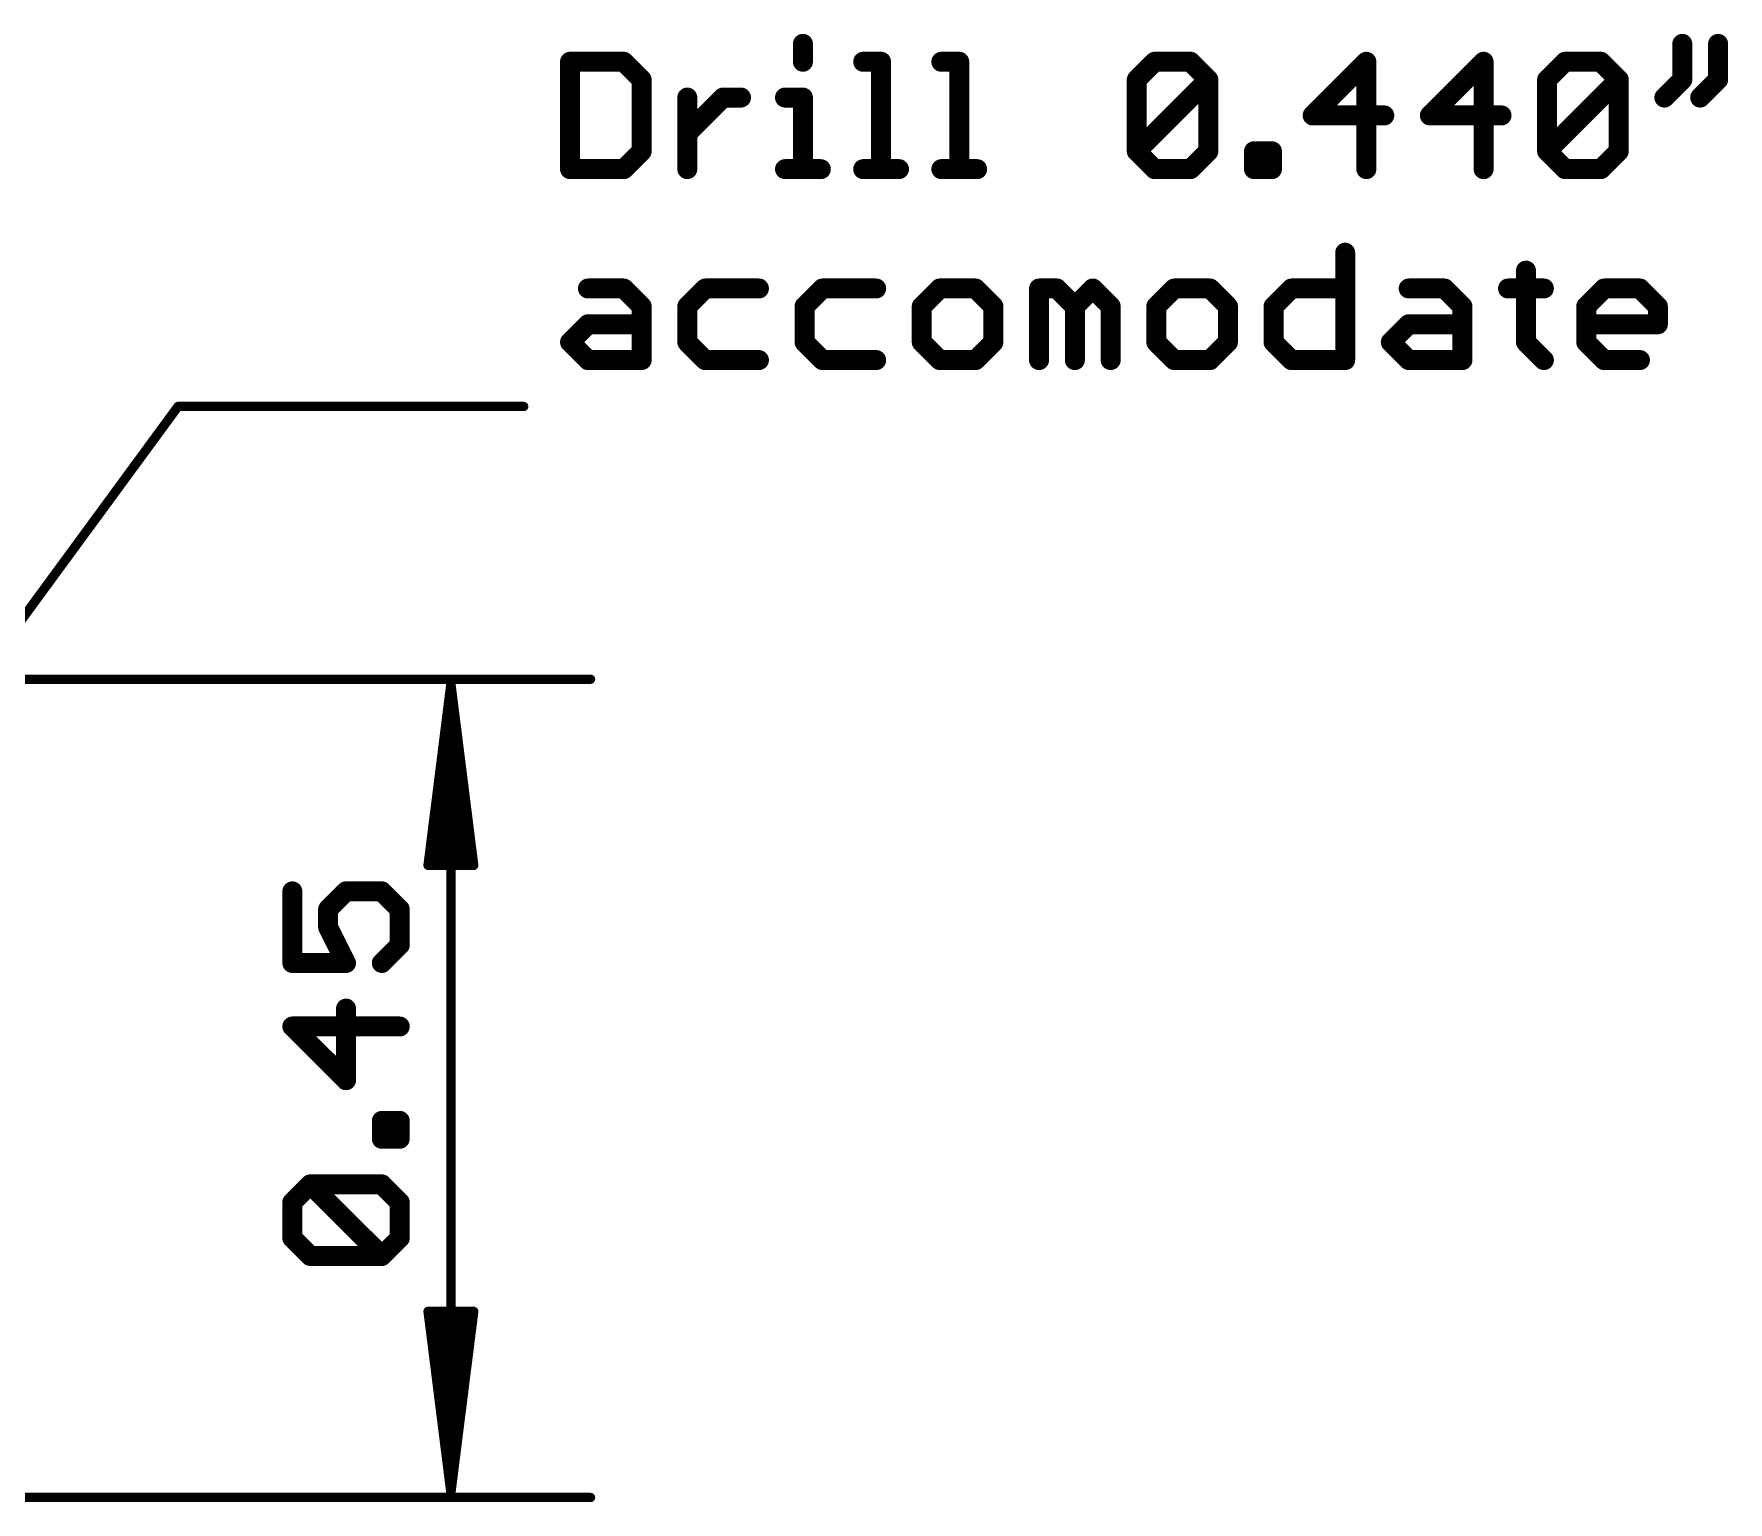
# Model space of a CAD drawing. Extents: x -8 to 103, y -21 to 29.
# Drawn here: x 54.88 to 78.54, y 8.83 to 29.33 of the extents above; entities that cross this region are included whole.
import ezdxf

# ---------------------------------------------------------------- set-up
doc = ezdxf.new("R2010")
doc.units = 0
doc.layers.add('47', color=253, linetype='CONTINUOUS')

msp = doc.modelspace()

# ---------------------------------------------------------------- linework, layer by layer
at = {"layer": '47'}
for points, const_width in [([(65.6211, 29.1946), (65.6211, 28.9446)], 0.2794), ([(77.8998, 29.1946), (77.8998, 28.6946)], 0.2794), ([(78.3998, 29.1946), (78.3998, 28.6946)], 0.2794), ([(62.3697, 28.9446), (62.3697, 27.4447)], 0.2794), ([(63.1196, 28.9446), (62.3697, 28.9446)], 0.2794), ([(63.3696, 28.6946), (63.1196, 28.9446)], 0.2794), ([(66.4626, 28.9446), (66.7126, 28.9446)], 0.2794), ([(66.7126, 28.9446), (66.7126, 27.4447)], 0.2794), ([(67.554, 28.9446), (67.804, 28.9446)], 0.2794), ([(67.804, 28.9446), (67.804, 27.4447)], 0.2794), ([(70.2826, 28.6946), (70.5326, 28.9446)], 0.2794), ([(70.5326, 28.9446), (71.0326, 28.9446)], 0.2794), ([(71.0326, 28.9446), (71.2825, 28.6946)], 0.2794), ([(73.4883, 28.9446), (72.7384, 28.1946)], 0.2794), ([(73.4883, 27.4447), (73.4883, 28.9446)], 0.2794), ([(75.1255, 28.9446), (74.3755, 28.1946)], 0.2794), ([(75.1255, 27.4447), (75.1255, 28.9446)], 0.2794), ([(76.0127, 28.6946), (76.2626, 28.9446)], 0.2794), ([(76.2626, 28.9446), (76.7626, 28.9446)], 0.2794), ([(76.7626, 28.9446), (77.0126, 28.6946)], 0.2794), ([(63.3696, 27.6947), (63.3696, 28.6946)], 0.2794), ([(70.2826, 27.6947), (70.2826, 28.6946)], 0.2794), ([(70.2826, 27.6947), (71.2825, 28.6946)], 0.2794), ([(71.2825, 28.6946), (71.2825, 27.6947)], 0.2794), ([(76.0127, 27.6947), (76.0127, 28.6946)], 0.2794), ([(76.0127, 27.6947), (77.0126, 28.6946)], 0.2794), ([(77.0126, 28.6946), (77.0126, 27.6947)], 0.2794), ([(77.8998, 28.6946), (77.6498, 28.4446)], 0.2794), ([(78.3998, 28.6946), (78.1498, 28.4446)], 0.2794), ([(64.0069, 27.4447), (64.0069, 28.4446)], 0.2794), ([(64.0069, 27.9447), (64.5068, 28.4446)], 0.2794), ([(64.5068, 28.4446), (64.7568, 28.4446)], 0.2794), ([(65.3712, 28.4446), (65.6211, 28.4446)], 0.2794), ([(65.6211, 28.4446), (65.6211, 27.4447)], 0.2794), ([(72.7384, 28.1946), (73.7383, 28.1946)], 0.2794), ([(74.3755, 28.1946), (75.3754, 28.1946)], 0.2794), ([(63.1196, 27.4447), (63.3696, 27.6947)], 0.2794), ([(70.5326, 27.4447), (70.2826, 27.6947)], 0.2794), ([(71.2825, 27.6947), (71.0326, 27.4447)], 0.2794), ([(71.9198, 27.4447), (71.9198, 27.6947)], 0.2794), ([(71.9198, 27.6947), (72.1698, 27.6947)], 0.2794), ([(72.1698, 27.6947), (72.1698, 27.4447)], 0.2794), ([(76.2626, 27.4447), (76.0127, 27.6947)], 0.2794), ([(77.0126, 27.6947), (76.7626, 27.4447)], 0.2794), ([(62.3697, 27.4447), (63.1196, 27.4447)], 0.2794), ([(65.3712, 27.4447), (65.8711, 27.4447)], 0.2794), ([(66.4626, 27.4447), (66.9626, 27.4447)], 0.2794), ([(67.554, 27.4447), (68.054, 27.4447)], 0.2794), ([(71.0326, 27.4447), (70.5326, 27.4447)], 0.2794), ([(72.1698, 27.4447), (71.9198, 27.4447)], 0.2794), ([(76.7626, 27.4447), (76.2626, 27.4447)], 0.2794), ([(73.1926, 26.2776), (73.1926, 24.7777)], 0.2794), ([(75.7169, 26.0276), (75.7169, 25.0277)], 0.2794), ([(62.6197, 25.7776), (63.1196, 25.7776)], 0.2794), ([(63.1196, 25.7776), (63.3696, 25.5276)], 0.2794), ([(64.2568, 25.7776), (64.0069, 25.5276)], 0.2794), ([(65.0068, 25.7776), (64.2568, 25.7776)], 0.2794), ([(65.894, 25.7776), (65.644, 25.5276)], 0.2794), ([(66.6439, 25.7776), (65.894, 25.7776)], 0.2794), ([(67.5311, 25.7776), (67.2812, 25.5276)], 0.2794), ([(68.0311, 25.7776), (67.5311, 25.7776)], 0.2794), ([(68.2811, 25.5276), (68.0311, 25.7776)], 0.2794), ([(68.9183, 24.7777), (68.9183, 25.7776)], 0.2794), ([(68.9183, 25.7776), (69.1683, 25.7776)], 0.2794), ([(69.1683, 25.7776), (69.4183, 25.5276)], 0.2794), ([(69.4183, 25.5276), (69.6683, 25.7776)], 0.2794), ([(69.6683, 25.7776), (69.9182, 25.5276)], 0.2794), ([(70.8055, 25.7776), (70.5555, 25.5276)], 0.2794), ([(71.3054, 25.7776), (70.8055, 25.7776)], 0.2794), ([(71.5554, 25.5276), (71.3054, 25.7776)], 0.2794), ([(72.1926, 25.5276), (72.4426, 25.7776)], 0.2794), ([(72.4426, 25.7776), (73.1926, 25.7776)], 0.2794), ([(74.0798, 25.7776), (74.5797, 25.7776)], 0.2794), ([(74.5797, 25.7776), (74.8297, 25.5276)], 0.2794), ([(75.4669, 25.7776), (75.9669, 25.7776)], 0.2794), ([(76.5584, 25.5276), (76.8084, 25.7776)], 0.2794), ([(76.8084, 25.7776), (77.3083, 25.7776)], 0.2794), ([(77.3083, 25.7776), (77.5583, 25.5276)], 0.2794), ([(63.3696, 25.5276), (63.3696, 24.7777)], 0.2794), ([(64.0069, 25.5276), (64.0069, 25.0277)], 0.2794), ([(65.644, 25.5276), (65.644, 25.0277)], 0.2794), ([(67.2812, 25.5276), (67.2812, 25.0277)], 0.2794), ([(68.2811, 25.0277), (68.2811, 25.5276)], 0.2794), ([(69.4183, 25.5276), (69.4183, 24.7777)], 0.2794), ([(69.9182, 25.5276), (69.9182, 24.7777)], 0.2794), ([(70.5555, 25.5276), (70.5555, 25.0277)], 0.2794), ([(71.5554, 25.0277), (71.5554, 25.5276)], 0.2794), ([(72.1926, 25.0277), (72.1926, 25.5276)], 0.2794), ([(74.8297, 25.5276), (74.8297, 24.7777)], 0.2794), ([(76.5584, 25.0277), (76.5584, 25.5276)], 0.2794), ([(77.5583, 25.5276), (77.5583, 25.2777)], 0.2794), ([(62.3697, 25.0277), (62.6197, 25.2777)], 0.2794), ([(62.6197, 25.2777), (63.3696, 25.2777)], 0.2794), ([(73.8298, 25.0277), (74.0798, 25.2777)], 0.2794), ([(74.0798, 25.2777), (74.8297, 25.2777)], 0.2794), ([(77.5583, 25.2777), (76.5584, 25.2777)], 0.2794), ([(62.6197, 24.7777), (62.3697, 25.0277)], 0.2794), ([(64.0069, 25.0277), (64.2568, 24.7777)], 0.2794), ([(65.644, 25.0277), (65.894, 24.7777)], 0.2794), ([(67.2812, 25.0277), (67.5311, 24.7777)], 0.2794), ([(68.0311, 24.7777), (68.2811, 25.0277)], 0.2794), ([(70.5555, 25.0277), (70.8055, 24.7777)], 0.2794), ([(71.3054, 24.7777), (71.5554, 25.0277)], 0.2794), ([(72.4426, 24.7777), (72.1926, 25.0277)], 0.2794), ([(74.0798, 24.7777), (73.8298, 25.0277)], 0.2794), ([(75.7169, 25.0277), (75.9669, 24.7777)], 0.2794), ([(76.8084, 24.7777), (76.5584, 25.0277)], 0.2794), ([(63.3696, 24.7777), (62.6197, 24.7777)], 0.2794), ([(64.2568, 24.7777), (65.0068, 24.7777)], 0.2794), ([(65.894, 24.7777), (66.6439, 24.7777)], 0.2794), ([(67.5311, 24.7777), (68.0311, 24.7777)], 0.2794), ([(70.8055, 24.7777), (71.3054, 24.7777)], 0.2794), ([(73.1926, 24.7777), (72.4426, 24.7777)], 0.2794), ([(74.8297, 24.7777), (74.0798, 24.7777)], 0.2794), ([(77.3083, 24.7777), (76.8084, 24.7777)], 0.2794), ([(45.72, 8.89), (56.896, 24.13)], 0.13), ([(56.896, 24.13), (61.722, 24.13)], 0.13), ([(45.72, 20.32), (62.656, 20.32)], 0.13), ([(60.706, 20.255), (60.3868, 17.72)], 0.13), ([(60.706, 20.255), (60.446, 17.72)], 0.13), ([(60.706, 20.255), (60.576, 17.72)], 0.13), ([(60.706, 8.955), (60.706, 20.255)], 0.13), ([(61.0252, 17.72), (60.706, 20.255)], 0.13), ([(60.836, 17.72), (60.706, 20.255)], 0.13), ([(60.966, 17.72), (60.706, 20.255)], 0.13), ([(60.3868, 17.72), (61.0252, 17.72)], 0.13), ([(58.4919, 17.3561), (58.4919, 16.3562)], 0.2794), ([(58.9919, 17.1061), (59.2419, 17.3561)], 0.2794), ([(59.2419, 17.3561), (59.7418, 17.3561)], 0.2794), ([(59.7418, 17.3561), (59.9918, 17.1061)], 0.2794), ([(58.9919, 16.8562), (58.9919, 17.1061)], 0.2794), ([(59.9918, 17.1061), (59.9918, 16.6062)], 0.2794), ([(59.2419, 16.3562), (58.9919, 16.8562)], 0.2794), ([(59.9918, 16.6062), (59.7418, 16.3562)], 0.2794), ([(58.4919, 16.3562), (59.2419, 16.3562)], 0.2794), ([(59.2419, 14.719), (59.2419, 15.719)], 0.2794), ([(59.9918, 15.469), (58.4919, 15.469)], 0.2794), ([(58.4919, 15.469), (59.2419, 14.719)], 0.2794), ([(59.7418, 13.9005), (59.7418, 14.1504)], 0.2794), ([(59.7418, 14.1504), (59.9918, 14.1504)], 0.2794), ([(59.9918, 14.1504), (59.9918, 13.9005)], 0.2794), ([(59.9918, 13.9005), (59.7418, 13.9005)], 0.2794), ([(58.4919, 13.0133), (58.7419, 13.2632)], 0.2794), ([(58.7419, 13.2632), (59.7418, 13.2632)], 0.2794), ([(59.7418, 12.2633), (58.7419, 13.2632)], 0.2794), ([(59.7418, 13.2632), (59.9918, 13.0133)], 0.2794), ([(58.4919, 12.5133), (58.4919, 13.0133)], 0.2794), ([(59.9918, 13.0133), (59.9918, 12.5133)], 0.2794), ([(58.7419, 12.2633), (58.4919, 12.5133)], 0.2794), ([(59.9918, 12.5133), (59.7418, 12.2633)], 0.2794), ([(59.7418, 12.2633), (58.7419, 12.2633)], 0.2794), ([(60.706, 8.955), (60.3868, 11.49)], 0.13), ([(60.3868, 11.49), (61.0252, 11.49)], 0.13), ([(60.706, 8.955), (60.446, 11.49)], 0.13), ([(60.706, 8.955), (60.576, 11.49)], 0.13), ([(61.0252, 11.49), (60.706, 8.955)], 0.13), ([(60.836, 11.49), (60.706, 8.955)], 0.13), ([(60.966, 11.49), (60.706, 8.955)], 0.13), ([(45.72, 8.89), (62.656, 8.89)], 0.13)]:
    msp.add_lwpolyline(points, dxfattribs=dict(at, const_width=const_width))
for points, const_width in [([(65.691, 29.1946, 1), (65.5513, 29.1946)], 0.1397), ([(77.9697, 29.1946, 1), (77.83, 29.1946)], 0.1397), ([(78.4696, 29.1946, 1), (78.3299, 29.1946)], 0.1397), ([(62.4396, 28.9446, 1), (62.2998, 28.9446)], 0.1397), ([(62.3697, 29.0144, 1), (62.3697, 28.8747)], 0.1397), ([(63.169, 28.994, 1), (63.0702, 28.8952)], 0.1397), ([(63.1196, 28.8747, 1), (63.1196, 29.0144)], 0.1397), ([(65.5513, 28.9446, 1), (65.691, 28.9446)], 0.1397), ([(66.4626, 29.0144, 1), (66.4626, 28.8747)], 0.1397), ([(66.7824, 28.9446, 1), (66.6427, 28.9446)], 0.1397), ([(66.7126, 28.8747, 1), (66.7126, 29.0144)], 0.1397), ([(67.554, 29.0144, 1), (67.554, 28.8747)], 0.1397), ([(67.8739, 28.9446, 1), (67.7342, 28.9446)], 0.1397), ([(67.804, 28.8747, 1), (67.804, 29.0144)], 0.1397), ([(70.5326, 29.0144, 1), (70.5326, 28.8747)], 0.1397), ([(70.582, 28.8952, 1), (70.4832, 28.994)], 0.1397), ([(71.082, 28.994, 1), (70.9832, 28.8952)], 0.1397), ([(71.0326, 28.8747, 1), (71.0326, 29.0144)], 0.1397), ([(73.5581, 28.9446, 1), (73.4184, 28.9446)], 0.1397), ([(73.5377, 28.8952, 1), (73.4389, 28.994)], 0.1397), ([(75.1953, 28.9446, 1), (75.0556, 28.9446)], 0.1397), ([(75.1748, 28.8952, 1), (75.0761, 28.994)], 0.1397), ([(76.2626, 29.0144, 1), (76.2626, 28.8747)], 0.1397), ([(76.312, 28.8952, 1), (76.2133, 28.994)], 0.1397), ([(76.812, 28.994, 1), (76.7132, 28.8952)], 0.1397), ([(76.7626, 28.8747, 1), (76.7626, 29.0144)], 0.1397), ([(63.4395, 28.6946, 1), (63.2998, 28.6946)], 0.1397), ([(63.3202, 28.6452, 1), (63.419, 28.744)], 0.1397), ([(70.3525, 28.6946, 1), (70.2128, 28.6946)], 0.1397), ([(70.2332, 28.744, 1), (70.332, 28.6452)], 0.1397), ([(71.3524, 28.6946, 1), (71.2127, 28.6946)], 0.1397), ([(71.3319, 28.6452, 1), (71.2331, 28.744)], 0.1397), ([(71.2331, 28.6452, 1), (71.3319, 28.744)], 0.1397), ([(76.0825, 28.6946, 1), (75.9428, 28.6946)], 0.1397), ([(75.9633, 28.744, 1), (76.0621, 28.6452)], 0.1397), ([(77.0824, 28.6946, 1), (76.9427, 28.6946)], 0.1397), ([(77.062, 28.6452, 1), (76.9632, 28.744)], 0.1397), ([(76.9632, 28.6452, 1), (77.062, 28.744)], 0.1397), ([(77.83, 28.6946, 1), (77.9697, 28.6946)], 0.1397), ([(77.9492, 28.6452, 1), (77.8504, 28.744)], 0.1397), ([(78.3299, 28.6946, 1), (78.4696, 28.6946)], 0.1397), ([(78.4492, 28.6452, 1), (78.3504, 28.744)], 0.1397), ([(64.0767, 28.4446, 1), (63.937, 28.4446)], 0.1397), ([(64.5068, 28.5145, 1), (64.5068, 28.3748)], 0.1397), ([(64.5562, 28.3952, 1), (64.4574, 28.494)], 0.1397), ([(64.7568, 28.3748, 1), (64.7568, 28.5145)], 0.1397), ([(65.3712, 28.5145, 1), (65.3712, 28.3748)], 0.1397), ([(65.691, 28.4446, 1), (65.5513, 28.4446)], 0.1397), ([(65.6211, 28.3748, 1), (65.6211, 28.5145)], 0.1397), ([(77.6004, 28.494, 1), (77.6992, 28.3952)], 0.1397), ([(78.1004, 28.494, 1), (78.1992, 28.3952)], 0.1397), ([(72.7384, 28.2645, 1), (72.7384, 28.1248)], 0.1397), ([(72.689, 28.244, 1), (72.7877, 28.1452)], 0.1397), ([(73.7383, 28.1248, 1), (73.7383, 28.2645)], 0.1397), ([(74.3755, 28.2645, 1), (74.3755, 28.1248)], 0.1397), ([(74.3261, 28.244, 1), (74.4249, 28.1452)], 0.1397), ([(75.3754, 28.1248, 1), (75.3754, 28.2645)], 0.1397), ([(63.9575, 27.9941, 1), (64.0562, 27.8953)], 0.1397), ([(63.2998, 27.6947, 1), (63.4395, 27.6947)], 0.1397), ([(63.419, 27.6453, 1), (63.3202, 27.7441)], 0.1397), ([(70.332, 27.7441, 1), (70.2332, 27.6453)], 0.1397), ([(70.2332, 27.7441, 1), (70.332, 27.6453)], 0.1397), ([(70.2128, 27.6947, 1), (70.3525, 27.6947)], 0.1397), ([(71.2127, 27.6947, 1), (71.3524, 27.6947)], 0.1397), ([(71.3319, 27.6453, 1), (71.2331, 27.7441)], 0.1397), ([(71.9896, 27.6947, 1), (71.8499, 27.6947)], 0.1397), ([(71.9198, 27.7645, 1), (71.9198, 27.6248)], 0.1397), ([(72.2396, 27.6947, 1), (72.0999, 27.6947)], 0.1397), ([(72.1698, 27.6248, 1), (72.1698, 27.7645)], 0.1397), ([(76.0621, 27.7441, 1), (75.9633, 27.6453)], 0.1397), ([(75.9633, 27.7441, 1), (76.0621, 27.6453)], 0.1397), ([(75.9428, 27.6947, 1), (76.0825, 27.6947)], 0.1397), ([(76.9427, 27.6947, 1), (77.0824, 27.6947)], 0.1397), ([(77.062, 27.6453, 1), (76.9632, 27.7441)], 0.1397), ([(62.2998, 27.4447, 1), (62.4396, 27.4447)], 0.1397), ([(62.3697, 27.5145, 1), (62.3697, 27.3749)], 0.1397), ([(63.0702, 27.4941, 1), (63.169, 27.3953)], 0.1397), ([(63.1196, 27.3749, 1), (63.1196, 27.5145)], 0.1397), ([(63.937, 27.4447, 1), (64.0767, 27.4447)], 0.1397), ([(65.3712, 27.5145, 1), (65.3712, 27.3749)], 0.1397), ([(65.5513, 27.4447, 1), (65.691, 27.4447)], 0.1397), ([(65.8711, 27.3749, 1), (65.8711, 27.5145)], 0.1397), ([(66.4626, 27.5145, 1), (66.4626, 27.3749)], 0.1397), ([(66.6427, 27.4447, 1), (66.7824, 27.4447)], 0.1397), ([(66.9626, 27.3749, 1), (66.9626, 27.5145)], 0.1397), ([(67.554, 27.5145, 1), (67.554, 27.3749)], 0.1397), ([(67.7342, 27.4447, 1), (67.8739, 27.4447)], 0.1397), ([(68.054, 27.3749, 1), (68.054, 27.5145)], 0.1397), ([(70.5326, 27.5145, 1), (70.5326, 27.3749)], 0.1397), ([(70.4832, 27.3953, 1), (70.582, 27.4941)], 0.1397), ([(70.9832, 27.4941, 1), (71.082, 27.3953)], 0.1397), ([(71.0326, 27.3749, 1), (71.0326, 27.5145)], 0.1397), ([(71.8499, 27.4447, 1), (71.9896, 27.4447)], 0.1397), ([(71.9198, 27.5145, 1), (71.9198, 27.3749)], 0.1397), ([(72.0999, 27.4447, 1), (72.2396, 27.4447)], 0.1397), ([(72.1698, 27.3749, 1), (72.1698, 27.5145)], 0.1397), ([(73.4184, 27.4447, 1), (73.5581, 27.4447)], 0.1397), ([(75.0556, 27.4447, 1), (75.1953, 27.4447)], 0.1397), ([(76.2626, 27.5145, 1), (76.2626, 27.3749)], 0.1397), ([(76.2133, 27.3953, 1), (76.312, 27.4941)], 0.1397), ([(76.7132, 27.4941, 1), (76.812, 27.3953)], 0.1397), ([(76.7626, 27.3749, 1), (76.7626, 27.5145)], 0.1397), ([(73.2624, 26.2776, 1), (73.1227, 26.2776)], 0.1397), ([(75.7868, 26.0276, 1), (75.6471, 26.0276)], 0.1397), ([(62.6197, 25.8475, 1), (62.6197, 25.7078)], 0.1397), ([(63.169, 25.827, 1), (63.0702, 25.7282)], 0.1397), ([(63.1196, 25.7078, 1), (63.1196, 25.8475)], 0.1397), ([(64.2568, 25.8475, 1), (64.2568, 25.7078)], 0.1397), ([(64.3062, 25.7282, 1), (64.2074, 25.827)], 0.1397), ([(65.0068, 25.7078, 1), (65.0068, 25.8475)], 0.1397), ([(65.894, 25.8475, 1), (65.894, 25.7078)], 0.1397), ([(65.9434, 25.7282, 1), (65.8446, 25.827)], 0.1397), ([(66.6439, 25.7078, 1), (66.6439, 25.8475)], 0.1397), ([(67.5311, 25.8475, 1), (67.5311, 25.7078)], 0.1397), ([(67.5805, 25.7282, 1), (67.4818, 25.827)], 0.1397), ([(68.0805, 25.827, 1), (67.9817, 25.7282)], 0.1397), ([(68.0311, 25.7078, 1), (68.0311, 25.8475)], 0.1397), ([(68.9183, 25.8475, 1), (68.9183, 25.7078)], 0.1397), ([(68.9882, 25.7776, 1), (68.8485, 25.7776)], 0.1397), ([(69.2177, 25.827, 1), (69.1189, 25.7282)], 0.1397), ([(69.1683, 25.7078, 1), (69.1683, 25.8475)], 0.1397), ([(69.7177, 25.827, 1), (69.6189, 25.7282)], 0.1397), ([(69.7177, 25.7282, 1), (69.6189, 25.827)], 0.1397), ([(70.8055, 25.8475, 1), (70.8055, 25.7078)], 0.1397), ([(70.8549, 25.7282, 1), (70.7561, 25.827)], 0.1397), ([(71.3548, 25.827, 1), (71.256, 25.7282)], 0.1397), ([(71.3054, 25.7078, 1), (71.3054, 25.8475)], 0.1397), ([(72.4426, 25.8475, 1), (72.4426, 25.7078)], 0.1397), ([(72.492, 25.7282, 1), (72.3932, 25.827)], 0.1397), ([(73.1926, 25.7078, 1), (73.1926, 25.8475)], 0.1397), ([(74.0798, 25.8475, 1), (74.0798, 25.7078)], 0.1397), ([(74.6291, 25.827, 1), (74.5303, 25.7282)], 0.1397), ([(74.5797, 25.7078, 1), (74.5797, 25.8475)], 0.1397), ([(75.4669, 25.8475, 1), (75.4669, 25.7078)], 0.1397), ([(75.9669, 25.7078, 1), (75.9669, 25.8475)], 0.1397), ([(76.8084, 25.8475, 1), (76.8084, 25.7078)], 0.1397), ([(76.8578, 25.7282, 1), (76.759, 25.827)], 0.1397), ([(77.3577, 25.827, 1), (77.2589, 25.7282)], 0.1397), ([(77.3083, 25.7078, 1), (77.3083, 25.8475)], 0.1397), ([(63.4395, 25.5276, 1), (63.2998, 25.5276)], 0.1397), ([(63.3202, 25.4782, 1), (63.419, 25.577)], 0.1397), ([(64.0767, 25.5276, 1), (63.937, 25.5276)], 0.1397), ([(63.9575, 25.577, 1), (64.0562, 25.4782)], 0.1397), ([(65.7139, 25.5276, 1), (65.5742, 25.5276)], 0.1397), ([(65.5946, 25.577, 1), (65.6934, 25.4782)], 0.1397), ([(67.351, 25.5276, 1), (67.2113, 25.5276)], 0.1397), ([(67.2318, 25.577, 1), (67.3306, 25.4782)], 0.1397), ([(68.3509, 25.5276, 1), (68.2112, 25.5276)], 0.1397), ([(68.2317, 25.4782, 1), (68.3305, 25.577)], 0.1397), ([(69.4881, 25.5276, 1), (69.3484, 25.5276)], 0.1397), ([(69.3689, 25.577, 1), (69.4677, 25.4782)], 0.1397), ([(69.3689, 25.4782, 1), (69.4677, 25.577)], 0.1397), ([(69.9881, 25.5276, 1), (69.8484, 25.5276)], 0.1397), ([(69.8689, 25.4782, 1), (69.9676, 25.577)], 0.1397), ([(70.6253, 25.5276, 1), (70.4856, 25.5276)], 0.1397), ([(70.5061, 25.577, 1), (70.6049, 25.4782)], 0.1397), ([(71.6253, 25.5276, 1), (71.4856, 25.5276)], 0.1397), ([(71.506, 25.4782, 1), (71.6048, 25.577)], 0.1397), ([(72.2625, 25.5276, 1), (72.1228, 25.5276)], 0.1397), ([(72.1432, 25.577, 1), (72.242, 25.4782)], 0.1397), ([(74.8996, 25.5276, 1), (74.7599, 25.5276)], 0.1397), ([(74.7803, 25.4782, 1), (74.8791, 25.577)], 0.1397), ([(76.6282, 25.5276, 1), (76.4885, 25.5276)], 0.1397), ([(76.509, 25.577, 1), (76.6078, 25.4782)], 0.1397), ([(77.6282, 25.5276, 1), (77.4885, 25.5276)], 0.1397), ([(77.5089, 25.4782, 1), (77.6077, 25.577)], 0.1397), ([(62.6197, 25.3475, 1), (62.6197, 25.2078)], 0.1397), ([(62.6691, 25.2283, 1), (62.5703, 25.3271)], 0.1397), ([(63.3696, 25.2078, 1), (63.3696, 25.3475)], 0.1397), ([(74.0798, 25.3475, 1), (74.0798, 25.2078)], 0.1397), ([(74.1292, 25.2283, 1), (74.0304, 25.3271)], 0.1397), ([(74.8297, 25.2078, 1), (74.8297, 25.3475)], 0.1397), ([(76.5584, 25.3475, 1), (76.5584, 25.2078)], 0.1397), ([(77.4885, 25.2777, 1), (77.6282, 25.2777)], 0.1397), ([(77.5583, 25.2078, 1), (77.5583, 25.3475)], 0.1397), ([(62.4191, 25.0771, 1), (62.3203, 24.9783)], 0.1397), ([(62.3203, 25.0771, 1), (62.4191, 24.9783)], 0.1397), ([(63.937, 25.0277, 1), (64.0767, 25.0277)], 0.1397), ([(64.0562, 25.0771, 1), (63.9575, 24.9783)], 0.1397), ([(65.6934, 25.0771, 1), (65.5946, 24.9783)], 0.1397), ([(65.5742, 25.0277, 1), (65.7139, 25.0277)], 0.1397), ([(67.2113, 25.0277, 1), (67.351, 25.0277)], 0.1397), ([(67.3306, 25.0771, 1), (67.2318, 24.9783)], 0.1397), ([(68.2112, 25.0277, 1), (68.3509, 25.0277)], 0.1397), ([(68.3305, 24.9783, 1), (68.2317, 25.0771)], 0.1397), ([(70.6049, 25.0771, 1), (70.5061, 24.9783)], 0.1397), ([(70.4856, 25.0277, 1), (70.6253, 25.0277)], 0.1397), ([(71.4856, 25.0277, 1), (71.6253, 25.0277)], 0.1397), ([(71.6048, 24.9783, 1), (71.506, 25.0771)], 0.1397), ([(72.242, 25.0771, 1), (72.1432, 24.9783)], 0.1397), ([(72.1228, 25.0277, 1), (72.2625, 25.0277)], 0.1397), ([(73.8792, 25.0771, 1), (73.7804, 24.9783)], 0.1397), ([(73.7804, 25.0771, 1), (73.8792, 24.9783)], 0.1397), ([(75.7663, 25.0771, 1), (75.6675, 24.9783)], 0.1397), ([(75.6471, 25.0277, 1), (75.7868, 25.0277)], 0.1397), ([(76.4885, 25.0277, 1), (76.6282, 25.0277)], 0.1397), ([(76.6078, 25.0771, 1), (76.509, 24.9783)], 0.1397), ([(62.6197, 24.8476, 1), (62.6197, 24.7079)], 0.1397), ([(62.5703, 24.7283, 1), (62.6691, 24.8271)], 0.1397), ([(63.2998, 24.7777, 1), (63.4395, 24.7777)], 0.1397), ([(63.3696, 24.7079, 1), (63.3696, 24.8476)], 0.1397), ([(64.2568, 24.8476, 1), (64.2568, 24.7079)], 0.1397), ([(64.2074, 24.7283, 1), (64.3062, 24.8271)], 0.1397), ([(65.0068, 24.7079, 1), (65.0068, 24.8476)], 0.1397), ([(65.894, 24.8476, 1), (65.894, 24.7079)], 0.1397), ([(65.8446, 24.7283, 1), (65.9434, 24.8271)], 0.1397), ([(66.6439, 24.7079, 1), (66.6439, 24.8476)], 0.1397), ([(67.5311, 24.8476, 1), (67.5311, 24.7079)], 0.1397), ([(67.4818, 24.7283, 1), (67.5805, 24.8271)], 0.1397), ([(67.9817, 24.8271, 1), (68.0805, 24.7283)], 0.1397), ([(68.0311, 24.7079, 1), (68.0311, 24.8476)], 0.1397), ([(68.8485, 24.7777, 1), (68.9882, 24.7777)], 0.1397), ([(69.3484, 24.7777, 1), (69.4881, 24.7777)], 0.1397), ([(69.8484, 24.7777, 1), (69.9881, 24.7777)], 0.1397), ([(70.8055, 24.8476, 1), (70.8055, 24.7079)], 0.1397), ([(70.7561, 24.7283, 1), (70.8549, 24.8271)], 0.1397), ([(71.256, 24.8271, 1), (71.3548, 24.7283)], 0.1397), ([(71.3054, 24.7079, 1), (71.3054, 24.8476)], 0.1397), ([(72.4426, 24.8476, 1), (72.4426, 24.7079)], 0.1397), ([(72.3932, 24.7283, 1), (72.492, 24.8271)], 0.1397), ([(73.1227, 24.7777, 1), (73.2624, 24.7777)], 0.1397), ([(73.1926, 24.7079, 1), (73.1926, 24.8476)], 0.1397), ([(74.0798, 24.8476, 1), (74.0798, 24.7079)], 0.1397), ([(74.0304, 24.7283, 1), (74.1292, 24.8271)], 0.1397), ([(74.7599, 24.7777, 1), (74.8996, 24.7777)], 0.1397), ([(74.8297, 24.7079, 1), (74.8297, 24.8476)], 0.1397), ([(75.9175, 24.7283, 1), (76.0163, 24.8271)], 0.1397), ([(76.8084, 24.8476, 1), (76.8084, 24.7079)], 0.1397), ([(76.759, 24.7283, 1), (76.8578, 24.8271)], 0.1397), ([(77.3083, 24.7079, 1), (77.3083, 24.8476)], 0.1397), ([(56.896, 24.1625, 1), (56.896, 24.0975)], 0.065), ([(56.9222, 24.1108, 1), (56.8698, 24.1492)], 0.065), ([(61.722, 24.0975, 1), (61.722, 24.1625)], 0.065), ([(62.656, 20.2875, 1), (62.656, 20.3525)], 0.065), ([(60.7385, 20.255, 1), (60.6735, 20.255)], 0.065), ([(60.7382, 20.2591, 1), (60.6738, 20.2509)], 0.065), ([(60.7385, 20.2533, 1), (60.6735, 20.2567)], 0.065), ([(60.7385, 20.2567, 1), (60.6735, 20.2533)], 0.065), ([(60.7383, 20.2583, 1), (60.6737, 20.2517)], 0.065), ([(60.7383, 20.2517, 1), (60.6737, 20.2583)], 0.065), ([(60.7382, 20.2509, 1), (60.6738, 20.2591)], 0.065), ([(60.3545, 17.7241, 1), (60.419, 17.7159)], 0.065), ([(60.3868, 17.7525, 1), (60.3868, 17.6875)], 0.065), ([(60.4137, 17.7233, 1), (60.4783, 17.7167)], 0.065), ([(60.5435, 17.7217, 1), (60.6085, 17.7183)], 0.065), ([(60.8035, 17.7183, 1), (60.8685, 17.7217)], 0.065), ([(60.9337, 17.7167, 1), (60.9983, 17.7233)], 0.065), ([(60.993, 17.7159, 1), (61.0575, 17.7241)], 0.065), ([(61.0252, 17.6875, 1), (61.0252, 17.7525)], 0.065), ([(58.5618, 17.3561, 1), (58.4221, 17.3561)], 0.1397), ([(59.2419, 17.426, 1), (59.2419, 17.2863)], 0.1397), ([(59.2913, 17.3067, 1), (59.1925, 17.4055)], 0.1397), ([(59.7912, 17.4055, 1), (59.6924, 17.3067)], 0.1397), ([(59.7418, 17.2863, 1), (59.7418, 17.426)], 0.1397), ([(59.0617, 17.1061, 1), (58.922, 17.1061)], 0.1397), ([(58.9425, 17.1555, 1), (59.0413, 17.0567)], 0.1397), ([(60.0617, 17.1061, 1), (59.922, 17.1061)], 0.1397), ([(59.9424, 17.0567, 1), (60.0412, 17.1555)], 0.1397), ([(58.922, 16.8562, 1), (59.0617, 16.8562)], 0.1397), ([(59.0544, 16.8874, 1), (58.9294, 16.8249)], 0.1397), ([(59.922, 16.6062, 1), (60.0617, 16.6062)], 0.1397), ([(60.0412, 16.5568, 1), (59.9424, 16.6556)], 0.1397), ([(58.4919, 16.4261, 1), (58.4919, 16.2864)], 0.1397), ([(58.4221, 16.3562, 1), (58.5618, 16.3562)], 0.1397), ([(59.1794, 16.325, 1), (59.3043, 16.3874)], 0.1397), ([(59.2419, 16.2864, 1), (59.2419, 16.4261)], 0.1397), ([(59.6924, 16.4056, 1), (59.7912, 16.3068)], 0.1397), ([(59.3117, 15.719, 1), (59.172, 15.719)], 0.1397), ([(58.5413, 15.5184, 1), (58.4425, 15.4196)], 0.1397), ([(58.4919, 15.5388, 1), (58.4919, 15.3991)], 0.1397), ([(59.9918, 15.3991, 1), (59.9918, 15.5388)], 0.1397), ([(59.172, 14.719, 1), (59.3117, 14.719)], 0.1397), ([(59.1925, 14.6697, 1), (59.2913, 14.7684)], 0.1397), ([(59.8117, 14.1504, 1), (59.672, 14.1504)], 0.1397), ([(59.7418, 14.2203, 1), (59.7418, 14.0806)], 0.1397), ([(60.0617, 14.1504, 1), (59.922, 14.1504)], 0.1397), ([(59.9918, 14.0806, 1), (59.9918, 14.2203)], 0.1397), ([(59.7418, 13.9703, 1), (59.7418, 13.8306)], 0.1397), ([(59.672, 13.9005, 1), (59.8117, 13.9005)], 0.1397), ([(59.922, 13.9005, 1), (60.0617, 13.9005)], 0.1397), ([(59.9918, 13.8306, 1), (59.9918, 13.9703)], 0.1397), ([(58.7419, 13.3331, 1), (58.7419, 13.1934)], 0.1397), ([(58.7913, 13.3126, 1), (58.6925, 13.2138)], 0.1397), ([(58.7913, 13.2138, 1), (58.6925, 13.3126)], 0.1397), ([(59.7912, 13.3126, 1), (59.6924, 13.2138)], 0.1397), ([(59.7418, 13.1934, 1), (59.7418, 13.3331)], 0.1397), ([(58.5618, 13.0133, 1), (58.4221, 13.0133)], 0.1397), ([(58.4425, 13.0626, 1), (58.5413, 12.9639)], 0.1397), ([(60.0617, 13.0133, 1), (59.922, 13.0133)], 0.1397), ([(59.9424, 12.9639, 1), (60.0412, 13.0626)], 0.1397), ([(58.5413, 12.5627, 1), (58.4425, 12.4639)], 0.1397), ([(58.4221, 12.5133, 1), (58.5618, 12.5133)], 0.1397), ([(59.922, 12.5133, 1), (60.0617, 12.5133)], 0.1397), ([(60.0412, 12.4639, 1), (59.9424, 12.5627)], 0.1397), ([(58.7419, 12.3332, 1), (58.7419, 12.1935)], 0.1397), ([(58.6925, 12.2139, 1), (58.7913, 12.3127)], 0.1397), ([(59.6924, 12.3127, 1), (59.7912, 12.2139)], 0.1397), ([(59.6924, 12.2139, 1), (59.7912, 12.3127)], 0.1397), ([(59.7418, 12.1935, 1), (59.7418, 12.3332)], 0.1397), ([(60.419, 11.4941, 1), (60.3545, 11.4859)], 0.065), ([(60.3868, 11.5225, 1), (60.3868, 11.4575)], 0.065), ([(60.4783, 11.4933, 1), (60.4137, 11.4867)], 0.065), ([(60.6085, 11.4917, 1), (60.5435, 11.4883)], 0.065), ([(60.8685, 11.4883, 1), (60.8035, 11.4917)], 0.065), ([(60.9983, 11.4867, 1), (60.9337, 11.4933)], 0.065), ([(61.0575, 11.4859, 1), (60.993, 11.4941)], 0.065), ([(61.0252, 11.4575, 1), (61.0252, 11.5225)], 0.065), ([(60.6738, 8.9591, 1), (60.7382, 8.9509)], 0.065), ([(60.6737, 8.9583, 1), (60.7383, 8.9517)], 0.065), ([(60.6737, 8.9517, 1), (60.7383, 8.9583)], 0.065), ([(60.6738, 8.9509, 1), (60.7382, 8.9591)], 0.065), ([(60.6735, 8.9533, 1), (60.7385, 8.9567)], 0.065), ([(60.6735, 8.9567, 1), (60.7385, 8.9533)], 0.065), ([(60.6735, 8.955, 1), (60.7385, 8.955)], 0.065), ([(62.656, 8.8575, 1), (62.656, 8.9225)], 0.065)]:
    msp.add_lwpolyline(points, format="xyb", dxfattribs=dict(at, const_width=const_width))

doc.saveas('drawing.dxf')
